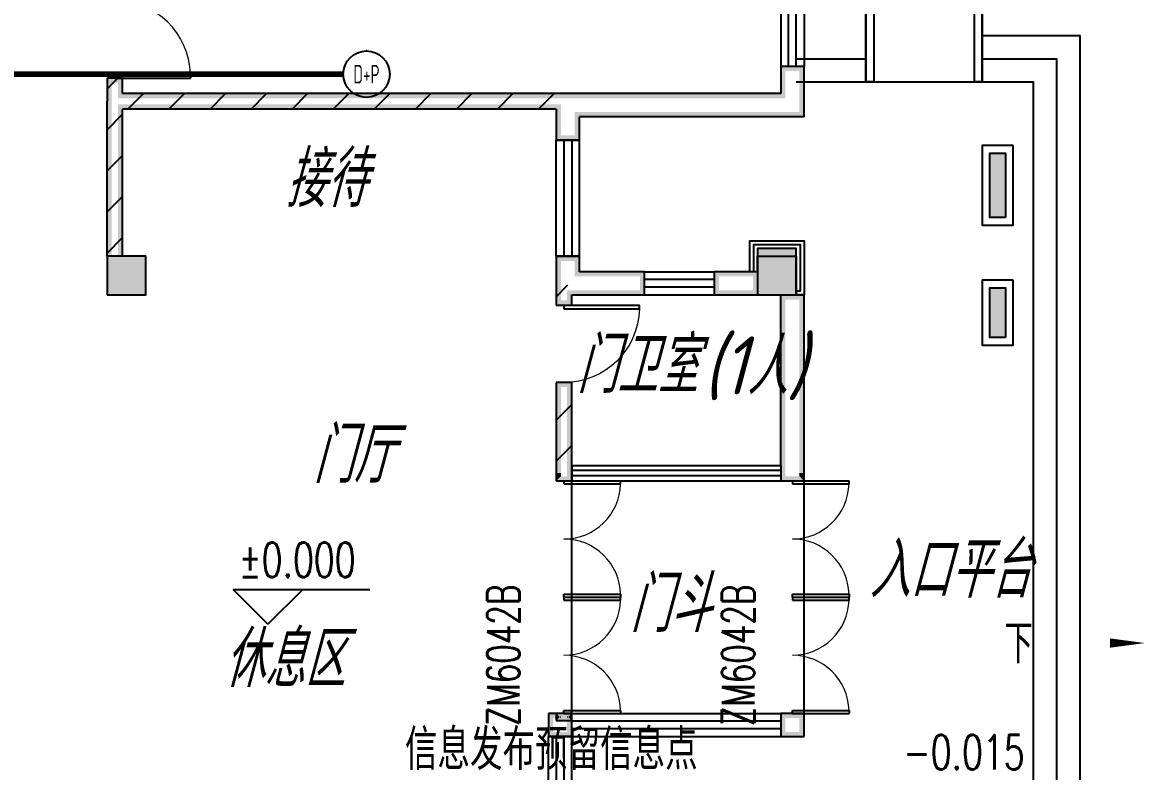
# Model space of a CAD drawing. Extents: x 1241380 to 1952554, y 1012187 to 1766051.
# Drawn here: x 1675772 to 1690326, y 1245471 to 1255137 of the extents above; entities that cross this region are included whole.
import ezdxf
from ezdxf.enums import TextEntityAlignment as Align

# ---------------------------------------------------------------- set-up
doc = ezdxf.new("R2010")
doc.units = 0
for name, color, linetype in [('1-建筑底图', 8, 'Continuous'), ('A-DOOR-IDEN', 161, 'Continuous'), ('DIM-通讯', 3, 'Continuous'), ('EQUIP-通讯', 3, 'Continuous'), ('PUB_HATCH', 8, 'Continuous'), ('WIRE-综合布线', 5, 'Continuous')]:
    doc.layers.add(name, color=color, linetype=linetype)
doc.styles.add('_TCH_DIM', font='SIMPLEX', dxfattribs={"bigfont": 'GBCBIG'})
doc.styles.add('_TEL_ATTDEF', font='GBENOR', dxfattribs={"width": 0.8, "height": 3, "bigfont": 'GBCBIG'})
doc.styles.add('_TEL_DIM', font='SIMPLEX', dxfattribs={"width": 0.8, "height": 3.5, "bigfont": 'HZTXT'})
doc.styles.add('A_DIM', font='SIMPLEX', dxfattribs={"width": 0.7, "bigfont": 'HZ'})
doc.styles.get("Standard").update_dxf_attribs({"font": 'gbeitc.shx', "bigfont": 'gbcbig.shx'})
doc.linetypes.add('JIEDI', pattern='A,1.25,-0.25,0.25,-0.25,0.625,["/",Standard,S=0.6,R=0,X=0,Y=-0.3],0.625,-0.25,0.25,-0.25', length=4)
pattern_1 = [(45, (-636285.870050942, -718395.3884575688), (-265.1651490109724, 265.1651490109725), [])]

# ---------------------------------------------------------------- blocks, each defined once
blk = doc.blocks.new('_FZH')
blk.add_lwpolyline([(-0.5, -0.5), (0.5, -0.5), (0.5, 0.5), (-0.5, 0.5)], close=True)
at = {"layer": 'PUB_HATCH'}
blk.add_solid([(-0.5, -0.5), (0.5, -0.5), (-0.5, 0.5), (0.5, 0.5)], dxfattribs=at)
blk = doc.blocks.new('$WINLIB2D$00000001')
at = {"color": 0}
for points in [[(-0.4999999999999964, 0.5000000000000142), (-0.4999999999999964, -0.4999999999999858)], [(-0.4999999999999964, 0.5000000000000142), (0.5000000000000036, 0.5000000000000142)], [(0.5000000000000036, -0.4999999999999858), (0.5000000000000036, 0.5000000000000142)], [(0.5000000000000036, 0.1666666666666714), (-0.4999999999999964, 0.1666666666666714)], [(0.5000000000000036, -0.1666666666666572), (-0.4999999999999964, -0.1666666666666572)], [(-0.4999999999999964, -0.4999999999999858), (0.5000000000000036, -0.4999999999999858)]]:
    blk.add_lwpolyline(points, dxfattribs=at)
blk = doc.blocks.new('$DorLib2D$00000001')
at = {"color": 0}
for p, q in [((0.45, 0.9750000000000001), (0.5000000000000002, 0.9750000000000001)), ((0.45, 0), (0.45, 0.9750000000000001)), ((0.5, 0), (0.5, 0.9750000000000001)), ((0.5, 0), (0.45, 0))]:
    blk.add_line(p, q, dxfattribs=at)
at = {"color": 0, "lineweight": 13}
blk.add_arc((0.475, 0), 0.975, 91.4692835813538, 180, dxfattribs=at)
blk = doc.blocks.new('$DorLib2D$00000002')
at = {"color": 0}
for p, q in [((-0.5, -5.684341886080802e-17), (-0.5000000000000007, 0.4875)), ((-0.4750000000000007, 0.4875), (-0.5000000000000007, 0.4875)), ((-0.475, -2.842170943040401e-17), (-0.4750000000000007, 0.4875)), ((0.475, -2.842170943040401e-17), (0.4750000000000007, 0.4875)), ((0.4750000000000007, 0.4875), (0.5000000000000007, 0.4875)), ((0.5, -5.684341886080802e-17), (0.5000000000000007, 0.4875)), ((-0.5, -5.684341886080802e-17), (-0.475, -2.842170943040401e-17)), ((0.5, -5.684341886080802e-17), (0.475, -2.842170943040401e-17))]:
    blk.add_line(p, q, dxfattribs=at)
at = {"color": 0, "lineweight": 13}
for centre, start, end in [((-0.4875, -4.263256414560601e-17), 0, 88.53071641864632), ((0.4875, -4.263256414560601e-17), 91.4692835813537, 180)]:
    blk.add_arc(centre, 0.4875, start, end, dxfattribs=at)
blk = doc.blocks.new('1-一层建筑底图')
at = {"layer": '1-建筑底图'}
for points in [[(115099.9992801597, 51899.99928018078), (114799.9992801645, 51899.99928018032), (114859.9992801625, 51839.99928018032), (115039.9992801603, 51839.99928018078)], [(114799.9992801645, 51899.99928018032), (114799.9992801531, 51549.99928017566), (114859.9992801511, 51489.99928013468), (114859.9992801625, 51839.99928018032)], [(115099.9992801665, 51249.99928017543), (115099.9992801597, 51899.99928018078), (115039.9992801603, 51839.99928018078), (115039.9992801449, 51309.99928017566)], [(106299.9992801497, 51749.99928030977), (106099.9992801669, 51749.99928030977), (106159.9992801654, 51689.99928030977), (106239.9992801538, 51689.99928030977)], [(106099.9992801669, 51749.99928030977), (106099.9992801596, 51449.99928016961), (106159.9992801596, 51449.99928016961), (106159.9992801654, 51689.99928030977)], [(106299.9992801632, 51549.99928016728), (106299.9992801497, 51749.99928030977), (106239.9992801538, 51689.99928030977), (106239.9992801643, 51489.99928018823)], [(111999.9992801595, 51549.99928016961), (106299.9992801632, 51549.99928016728), (106239.9992801643, 51489.99928018823), (111999.9992801595, 51489.99928016961)], [(114799.9992801531, 51549.99928017566), (111999.9992801595, 51549.99928016961), (111999.9992801595, 51489.99928016961), (114859.9992801511, 51489.99928013468)], [(106099.9992801596, 49449.99928021897), (106159.9992801596, 49449.99928019755), (106159.9992801596, 51449.99928016961), (106099.9992801596, 51449.99928016961)], [(111899.999280151, 51349.99928016728), (106299.9992801987, 51349.99928016728), (106239.9992801987, 51409.99928016728), (111959.9992801698, 51409.99928016728)], [(106239.999280164, 49449.99928016914), (106299.9992801641, 49449.99928014819), (106299.9992801987, 51349.99928016728), (106239.9992801987, 51409.99928016728)], [(111899.999280151, 51349.99928016728), (111899.9992801646, 50949.99928010628), (111959.9992799567, 51009.99928018008), (111959.9992801698, 51409.99928016728)], [(112199.9992801422, 50949.99928010628), (112199.9992801433, 51249.99928017543), (112139.9992801755, 51309.99928017543), (112139.9992800811, 51009.99928018008)], [(115099.9992801665, 51249.99928017543), (112199.9992801433, 51249.99928017543), (112139.9992801755, 51309.99928017543), (115039.9992801449, 51309.99928017566)], [(111899.9992801646, 50949.99928010628), (112199.9992801422, 50949.99928010628), (112139.9992800811, 51009.99928018008), (111959.9992799567, 51009.99928018008)], [(114999.9065071399, 49549.9992801887), (114499.906506532, 49549.99928010907), (114559.9065065586, 49489.99928010907), (114939.9065071145, 49489.99928017915)], [(114499.906506532, 49549.99928010907), (114499.9065067988, 48949.99928016961), (114559.9065067722, 49009.99928016681), (114559.9065065586, 49489.99928010907)], [(114999.9065068866, 48949.99928014772), (114999.9065071399, 49549.9992801887), (114939.9065071145, 49489.99928017915), (114939.906506912, 49009.99928015028)], [(106599.9065066967, 49449.99928004202), (106099.9065065655, 49449.99928021897), (106159.906506604, 49389.99928021897), (106539.9065066809, 49389.9992800632)], [(106099.9065065655, 49449.99928021897), (106099.9065068871, 48949.99928016937), (106159.9065068485, 49009.99928016216), (106159.906506604, 49389.99928021897)], [(106599.9065065646, 48949.99928011), (106599.9065066967, 49449.99928004202), (106539.9065066809, 49389.9992800632), (106539.9065065804, 49009.99928011722)], [(112199.9992801422, 49449.99928020779), (111899.9992801702, 49449.99928020779), (111959.9992801686, 49389.99928020779), (112139.9992801426, 49389.99928020779)], [(111899.9992801702, 49449.99928020779), (111899.9992801595, 49049.99928016961), (111959.9992801595, 49049.99928016961), (111959.9992801686, 49389.99928020779)], [(112199.9992801433, 49249.99928019708), (112199.9992801422, 49449.99928020779), (112139.9992801426, 49389.99928020779), (112139.9992801755, 49189.99928016053)], [(113039.9992801128, 49249.99928018847), (112199.9992801433, 49249.99928019708), (112139.9992801755, 49189.99928016053), (112979.9992799528, 49189.99928024667)], [(113039.9992801128, 48949.99928014213), (113039.9992801128, 49249.99928018847), (112979.9992799528, 49189.99928024667), (112979.9992799528, 49009.9992801561)], [(114499.9057870135, 49249.99928016961), (113939.9992801128, 49249.99928017776), (113999.9992801128, 49189.99928017776), (114439.9057870135, 49189.99928017054)], [(113939.9992801128, 49249.99928017776), (113939.9992801128, 48949.99928014539), (113999.9992801128, 49009.99928014772), (113999.9992801128, 49189.99928017776)], [(114499.9057870135, 48949.99928016961), (114499.9057870135, 49249.99928016961), (114439.9057870135, 49189.99928017054), (114439.9057870135, 49009.99928016681)], [(111899.9992801595, 49049.99928016961), (111899.9992801532, 48819.99928015703), (111959.9992797804, 48879.99927987438), (111959.9992801595, 49049.99928016961)], [(106099.9065068871, 48949.99928016937), (106599.9065065646, 48949.99928011), (106539.9065065804, 49009.99928011722), (106159.9065068485, 49009.99928016216)], [(112099.9992801405, 48819.99928015703), (112099.999280154, 48949.99928016053), (112039.9992801538, 49009.99928014819), (112039.9992798318, 48879.99927987438)], [(112099.999280154, 48949.99928016053), (113039.9992801128, 48949.99928014213), (112979.9992799528, 49009.9992801561), (112039.9992801538, 49009.99928014819)], [(113939.9992801128, 48949.99928014539), (114499.9057870135, 48949.99928016961), (114439.9057870135, 49009.99928016681), (113999.9992801128, 49009.99928014772)], [(114499.9065067988, 48949.99928016961), (114999.9065068866, 48949.99928014772), (114939.906506912, 49009.99928015028), (114559.9065067722, 49009.99928016681)], [(114799.9992801882, 46749.99928017496), (114799.9992801591, 48949.999280171), (114859.9992801591, 48949.999280171), (114859.9992801885, 46689.99928017473)], [(114799.9992801591, 48949.999280171), (115099.9992801591, 48949.999280171), (115099.9992801591, 48889.999280171), (114799.9992801591, 48889.999280171)], [(115099.9992801591, 46649.99928017892), (115099.9992801591, 48949.999280171), (115039.9992801591, 48949.999280171), (115039.9992801591, 46649.99928017892)], [(111899.9992801532, 48819.99928015703), (112099.9992801405, 48819.99928015703), (112039.9992798318, 48879.99927987438), (111959.9992797804, 48879.99927987438)], [(112099.9992801405, 47819.99928015703), (111899.9992801532, 47819.99928015703), (111959.9992801535, 47759.99928015703), (112039.9992801413, 47759.99928015703)], [(111899.9992801532, 47819.99928015703), (111899.9992801595, 46649.99928017892), (111959.9992801595, 46649.99928017892), (111959.9992801535, 47759.99928015703)], [(112099.999280154, 46749.99928017496), (112099.9992801405, 47819.99928015703), (112039.9992801413, 47759.99928015703), (112039.9992801538, 46689.99928017473)], [(112099.999280154, 46749.99928017496), (112099.999280166, 46549.99928017473), (112039.9992801727, 46609.99928017473), (112039.9992801538, 46689.99928017473)], [(114799.9992801882, 46749.99928017496), (114799.9992801435, 46549.99928017496), (114859.9992801434, 46609.99928017496), (114859.9992801885, 46689.99928017473)], [(111899.9992801595, 46649.99928017892), (111899.9992801759, 46549.99928015703), (111959.9992800412, 46609.99928002805), (111959.9992801595, 46649.99928017892)], [(111899.9992801759, 46549.99928015703), (112099.9992801617, 46549.99928015703), (112039.9992801727, 46609.99928017473), (111959.9992800412, 46609.99928002805)], [(114799.9992801435, 46549.99928017496), (115099.9992801886, 46549.99928010628), (115039.9992807594, 46609.99928024667), (114859.9992801434, 46609.99928017496)], [(115099.9992801886, 46549.99928010628), (115099.9992801591, 46649.99928017892), (115039.9992801591, 46649.99928017892), (115039.9992807594, 46609.99928024667)], [(112099.9992801128, 43549.99928017147), (111799.9992801669, 43549.99928017473), (111859.999280176, 43489.99928017473), (112039.9992800582, 43489.99928038241)], [(111799.9992801669, 43549.99928017473), (111799.9992801503, 43249.99928010628), (111859.9992801524, 43309.99928008229), (111859.999280176, 43489.99928017473)], [(112099.9992801554, 43549.99928015703), (111899.9992801759, 43549.99928015703), (111959.9992801654, 43489.99928015703), (112039.999280158, 43489.99928015703)], [(111899.9992801759, 43549.99928015703), (111899.9992801595, 43456.06244103238), (111959.99928017, 43516.06244103238), (111959.9992801654, 43489.99928015703)], [(111899.9992801595, 43456.06244103238), (112099.9992801595, 43456.06244103238), (112039.9992801569, 43516.06244103238), (111959.99928017, 43516.06244103238)], [(112099.9992801595, 43456.06244103238), (112099.9992801554, 43549.99928015703), (112039.999280158, 43489.99928015703), (112039.9992801569, 43516.06244103238)], [(112099.9992801443, 43249.9992801745), (112099.9992801128, 43549.99928017147), (112039.9992800582, 43489.99928038241), (112039.9992801353, 43309.9992801745)], [(115099.999280174, 43549.99928020779), (114799.9992801474, 43549.99928020779), (114859.9992801434, 43489.99928017473), (115039.9992801677, 43489.99928020779)], [(114799.9992801435, 43549.99928017473), (114799.9992802145, 43249.99928015145), (114859.9992802003, 43309.9992801561), (114859.9992801434, 43489.99928017473)], [(115099.9992801426, 43249.99928017473), (115099.999280174, 43549.99928020779), (115039.9992801677, 43489.99928020779), (115039.9992801428, 43309.99928017473)], [(111799.9992801503, 43249.99928010628), (112099.9992800901, 43249.99928010628), (112039.9992801353, 43309.9992801745), (111859.9992801524, 43309.99928008229)], [(114799.9992802145, 43249.99928015145), (115099.9992801426, 43249.99928017473), (115039.9992801428, 43309.99928017473), (114859.9992802003, 43309.9992801561)]]:
    blk.add_hatch(color=8, dxfattribs=at).paths.add_polyline_path(points)
h = blk.add_hatch(dxfattribs=at)
h.set_pattern_fill('普通砖', color=8, scale=150, style=0)
h.set_pattern_definition(pattern_1)
h.paths.add_polyline_path([(106239.9992801643, 51489.99928018823), (106299.9992801632, 51549.99928016728), (106299.9992801497, 51749.99928030977), (106099.9992801669, 51749.99928030977), (106099.9992801596, 51449.99928016961), (106233.3326135073, 51449.99928016821)])
h = blk.add_hatch(dxfattribs=at)
h.set_pattern_fill('普通砖', color=8, scale=150, style=0)
h.set_pattern_definition(pattern_1)
h.paths.add_polyline_path([(112033.3326134846, 51383.33261350403), (111999.9992801595, 51489.99928016961), (111999.9992801595, 51549.99928016961), (106299.9992801632, 51549.99928016728), (106239.9992801643, 51489.99928018823), (106233.3326135071, 51449.99928016821), (106239.9992801987, 51409.99928016728), (106299.9992801987, 51349.99928016728), (111899.999280151, 51349.99928016728), (111959.9992801698, 51409.99928016728)])
h = blk.add_hatch(dxfattribs=at)
h.set_pattern_fill('普通砖', color=8, scale=150, style=0)
h.set_pattern_definition(pattern_1)
h.paths.add_polyline_path([(106099.9992801596, 49449.99928021897), (106299.9992801641, 49449.99928014819), (106299.9992801987, 51349.99928016728), (106239.9992801987, 51409.99928016728), (106233.3326135071, 51449.99928016821), (106099.9992801596, 51449.99928016961)])
h = blk.add_hatch(dxfattribs=at)
h.set_pattern_fill('普通砖', color=8, scale=150, style=0)
h.set_pattern_definition(pattern_1)
h.paths.add_polyline_path([(111959.9992801595, 49049.99928016961), (111899.9992801595, 49049.99928016961), (111899.9992801532, 48819.99928015703), (112099.9992801405, 48819.99928015703), (112099.999280154, 48949.99928016053), (112039.9992801538, 49009.99928014819), (112066.6659468189, 49083.33261350915)])
h = blk.add_hatch(dxfattribs=at)
h.set_pattern_fill('普通砖', color=8, scale=150, style=0)
h.set_pattern_definition(pattern_1)
h.paths.add_polyline_path([(112039.9992801538, 46689.99928017473), (112099.999280154, 46749.99928017496), (112099.9992801405, 47819.99928015703), (111899.9992801532, 47819.99928015703), (111899.9992801595, 46649.99928017892), (112033.3326134931, 46649.99928017613)])
h = blk.add_hatch(dxfattribs=at)
h.set_pattern_fill('普通砖', color=8, scale=150, style=0)
h.set_pattern_definition(pattern_1)
h.paths.add_polyline_path([(112033.3326134931, 46649.99928017613), (111899.9992801595, 46649.99928017892), (111899.9992801759, 46549.99928015703), (112099.999280166, 46549.99928017473), (112039.9992801727, 46609.99928017473)])
h = blk.add_hatch(dxfattribs=at)
h.set_pattern_fill('普通砖', color=8, scale=150, style=0)
h.set_pattern_definition(pattern_1)
h.paths.add_polyline_path([(112099.9992801595, 43456.06244103238), (112099.9992801554, 43549.99928015703), (111899.9992801759, 43549.99928015703), (111899.9992801595, 43456.06244103238)])
at = {"layer": '1-建筑底图', "color": 8}
for p, q in [((115099.9992801597, 51899.99928018078), (114799.9992801645, 51899.99928018032)), ((114799.9992801645, 51899.99928018032), (114799.9992801531, 51549.99928017566)), ((115099.9992801665, 51249.99928017543), (115099.9992801597, 51899.99928018078)), ((106299.9992801497, 51749.99928030977), (106099.9992801669, 51749.99928030977)), ((106099.9992801669, 51749.99928030977), (106099.9992801596, 51449.99928016961)), ((106299.9992801632, 51549.99928016728), (106299.9992801497, 51749.99928030977)), ((111999.9992801595, 51549.99928016961), (106299.9992801632, 51549.99928016728)), ((114799.9992801531, 51549.99928017566), (111999.9992801595, 51549.99928016961)), ((106099.9992801445, 49449.9992801249), (106099.9992801596, 51449.99928016961)), ((111899.999280151, 51349.99928016728), (106299.9992801987, 51349.99928016728)), ((106299.9992802193, 49449.99928005436), (106299.9992801987, 51349.99928016728)), ((111899.999280151, 51349.99928016728), (111899.9992801646, 50949.99928010628)), ((112199.9992801422, 50949.99928010628), (112199.9992801433, 51249.99928017543)), ((115099.9992801665, 51249.99928017543), (112199.9992801433, 51249.99928017543)), ((111899.9992801646, 50949.99928010628), (112199.9992801422, 50949.99928010628)), ((112199.9992801422, 49449.99928020779), (111899.9992801702, 49449.99928020779)), ((111899.9992801702, 49449.99928020779), (111899.9992801595, 49049.99928016961)), ((112199.9992801433, 49249.99928019708), (112199.9992801422, 49449.99928020779)), ((113039.9992801128, 49249.99928018847), (112199.9992801433, 49249.99928019708)), ((113039.9992801128, 48949.99928014213), (113039.9992801128, 49249.99928018847)), ((114499.9057870135, 49249.99928016961), (113939.9992801128, 49249.99928017776)), ((113939.9992801128, 49249.99928017776), (113939.9992801128, 48949.99928014539)), ((111899.9992801595, 49049.99928016961), (111899.9992801532, 48819.99928015703)), ((112099.9992801405, 48819.99928015703), (112099.999280154, 48949.99928016053)), ((112099.999280154, 48949.99928016053), (113039.9992801128, 48949.99928014213)), ((113939.9992801128, 48949.99928014539), (114499.9057870135, 48949.99928016961)), ((114799.9992801882, 46749.99928017496), (114799.9992801591, 48949.999280171)), ((114799.9992801591, 48949.999280171), (115099.9992801591, 48949.999280171)), ((115099.9992801591, 46649.99928017892), (115099.9992801591, 48949.999280171)), ((111899.9992801532, 48819.99928015703), (112099.9992801405, 48819.99928015703)), ((112099.9992801405, 47819.99928015703), (111899.9992801532, 47819.99928015703)), ((111899.9992801532, 47819.99928015703), (111899.9992801595, 46649.99928017892)), ((112099.999280154, 46749.99928017496), (112099.9992801405, 47819.99928015703)), ((112099.999280154, 46749.99928017496), (112099.999280166, 46549.99928017473)), ((114799.9992801882, 46749.99928017496), (114799.9992801435, 46549.99928017496)), ((111899.9992801595, 46649.99928017892), (111899.9992801759, 46549.99928015703)), ((115099.9992801886, 46549.99928010628), (115099.9992801591, 46649.99928017892)), ((111899.9992801759, 46549.99928015703), (112099.9992801617, 46549.99928015703)), ((112099.9992801595, 45049.99928017985), (112099.9992801595, 46549.99928017985)), ((114799.9992801435, 46549.99928017496), (115099.9992801886, 46549.99928010628)), ((115099.9992801591, 45049.99928017892), (115099.9992801591, 46549.99928017892)), ((108175.7232193808, 44699.99928016937), (107725.7232193808, 45149.99928016937)), ((107725.7232193808, 45149.99928016937), (109492.7439345784, 45149.99928016937)), ((108175.7232193808, 44699.99928016937), (108625.7232193808, 45149.99928016937)), ((112099.9992801595, 43549.99928017939), (112099.9992801595, 45049.99928017939)), ((115099.9992801591, 43549.99928017962), (115099.9992801591, 45049.99928017962)), ((112099.9992801128, 43549.99928017147), (111799.9992801669, 43549.99928017473)), ((111799.9992801669, 43549.99928017473), (111799.9992801503, 43249.99928010628)), ((112099.9992801554, 43549.99928015703), (111899.9992801759, 43549.99928015703)), ((111899.9992801759, 43549.99928015703), (111899.9992801595, 43456.06244103238)), ((112099.9992801595, 43456.06244103238), (112099.9992801554, 43549.99928015703)), ((112099.9992801443, 43249.9992801745), (112099.9992801128, 43549.99928017147)), ((115099.999280174, 43549.99928020779), (114799.9992801474, 43549.99928020779)), ((114799.9992801435, 43549.99928017473), (114799.9992802145, 43249.99928015145)), ((115099.9992801426, 43249.99928017473), (115099.999280174, 43549.99928020779)), ((111899.9992801595, 43456.06244103238), (112099.9992801595, 43456.06244103238)), ((111799.9992801503, 43249.99928010628), (112099.9992800901, 43249.99928010628)), ((114799.9992802145, 43249.99928015145), (115099.9992801426, 43249.99928017473))]:
    blk.add_line(p, q, dxfattribs=at)
for points in [[(117399.9992804129, 51699.72572472924), (117399.9992804129, 56799.72572472924), (115899.9992804129, 56799.72572472924), (115899.9992804225, 51699.72572472645)], [(115899.9992804129, 56799.72572472924), (115999.9992804129, 56799.72572472924), (115999.9992804225, 51699.72572472668), (115999.9992804225, 51699.72572472668), (115899.9992804225, 51699.72572472645)], [(117299.9992801987, 56799.72572383657), (117399.9992801987, 56799.72572383657), (117399.999280208, 51699.72572383401), (117399.999280208, 51699.72572383401), (117299.999280208, 51699.72572383378)], [(117799.9992804129, 50878.72572475486), (117399.9992804129, 50878.72572475486), (117399.9992804129, 49849.45224693604), (117799.9992804129, 49849.45224693604)], [(117799.9992801375, 49141.69769415632), (117399.9992801375, 49141.69769415632), (117399.9992801375, 48299.99928022176), (117799.9992801375, 48299.99928022176)]]:
    blk.add_lwpolyline(points, close=True, dxfattribs=at)
for points in [[(116649.9992804227, 51699.72572472785, 0, 0, 0), (116649.9992804129, 56799.72572472924, 0, 120, 0), (116649.9992804138, 56349.72572472924, 0, 0, 0)], [(118132.4960241391, 44457.23612780939, 0, 0, 0), (119501.2058137626, 44457.23612780939, 0, 120, 0), (119051.2058137626, 44457.23612780939, 0, 0, 0)]]:
    blk.add_lwpolyline(points, format="xyseb", dxfattribs=at)
for points in [[(117399.9992802076, 52299.72572472924), (118659.9992801591, 52299.72572472924), (118659.9992801591, 38299.72572473204), (114999.9992801587, 38299.72572472738)], [(114999.9992801596, 51999.7257247325), (115899.9992804218, 51999.72572472924)], [(117399.9992802076, 51999.72572472924), (118359.9992801591, 51999.72572472924), (118359.9992801591, 38599.72572473157), (114999.9992801584, 38599.72572472738)], [(114999.9992801598, 51699.72572472971), (118059.9992801591, 51699.72572472924), (118059.9992801591, 38899.72572473111), (114999.9992801582, 38899.72572472738)], [(114399.9057873553, 49249.99928016961), (114399.9057873558, 49649.99928021664), (115099.9057873558, 49649.99928021664), (115099.999280515, 48949.99928014772), (114999.999280515, 48949.99928014772)], [(114449.9057873553, 49249.99928016914), (114449.9057873555, 49599.99928021664), (115049.9135778443, 49599.99928021664), (115049.9914888126, 48999.99928014772), (114999.999280515, 48999.99928014772)], [(114499.9057870135, 49249.99928016961), (114499.9057870135, 49449.999280171), (114999.9057870135, 49449.999280171), (114999.9992801591, 48949.999280171)]]:
    blk.add_lwpolyline(points, dxfattribs=at)
for name, p, xscale, yscale, zscale, rotation in [('$DorLib2D$00000001', (106199.9992801596, 52249.99928017007), -1000, -1000, -1000, 90), ('$WINLIB2D$00000001', (114949.9992801583, 52349.99928014912), -900, 300, -900, 90.00000000004877), ('$WINLIB2D$00000001', (112049.9992801595, 50199.99928016891), 1500, 300, 1500, 90), ('_FZH', (117599.9992801554, 50364.0889858969), -200.000000042608, 829.2734779979801, 829.2734779979801, 359.9999999912288), ('_FZH', (114749.9065068393, 49249.99928015377), 500.0000000877772, 600.0000000409782, 600.0000000409782, 359.9999999975054), ('_FZH', (106349.9065066784, 49199.99928013515), 499.9999996775296, 499.9999996775296, 499.9999996775296, 359.9999999932098), ('$WINLIB2D$00000001', (113489.9992801592, 49099.99928016961), -900, 300, -900, 180), ('_FZH', (117599.9992802765, 48720.84848729661), -199.99999997532, 641.6984140200075, 641.6984140200075, 359.9999999912288), ('$DorLib2D$00000001', (111999.9992801595, 48319.99928016984), 1000, -1000, 1000, 90), ('$WINLIB2D$00000001', (113449.9992801553, 46649.99928017892), -2700.000000017462, 200, -2700.000000017462, 180), ('$DorLib2D$00000002', (111999.9992801595, 45799.99928017985), -1500, -1500, -1500, 90), ('$DorLib2D$00000002', (114949.9992801591, 45799.99928017892), -1500, -1500, -1500, 90), ('$WINLIB2D$00000001', (113449.9992801553, 43399.99928016914), -2700.000000017462, 300, -2700.000000017462, 180), ('$WINLIB2D$00000001', (111949.9992801595, 42499.99928018264), 1500, 300, 1500, 90)]:
    blk.add_blockref(name, p, dxfattribs=dict(at, xscale=xscale, yscale=yscale, zscale=zscale, rotation=rotation))
ref = blk.add_blockref('$DorLib2D$00000002', (111999.9992801595, 44299.99928017939), dxfattribs=dict(at, xscale=-1500, yscale=-1500, zscale=-1500, rotation=90))
ref.add_attrib('A', 'ZM6042B', (111426.4988981488, 43383.99928017985), dxfattribs={"layer": 'A-DOOR-IDEN', "height": 420.0000000000001, "rotation": 90, "style": 'A_DIM', "width": 0.6999999999999998})
ref = blk.add_blockref('$DorLib2D$00000002', (114949.9992801591, 44299.99928017962), dxfattribs=dict(at, xscale=-1500, yscale=-1500, zscale=-1500, rotation=90))
ref.add_attrib('A', 'ZM6042B', (114459.9992801636, 43383.99928017939), dxfattribs={"layer": 'A-DOOR-IDEN', "height": 420.0000000000001, "rotation": 90, "style": 'A_DIM', "width": 0.6999999999999998})
for s, height, p in [('接待', 723.4042553191489, (108398.3678030764, 50085.05567520694)), ('门卫室', 723.4042553191489, (112158.2435658801, 47685.05567520671)), ('(1', 750, (113794.9650585569, 47665.2255523731)), (')', 750, (114884.0608032377, 47665.2255523731)), ('人', 723.4042553191489, (114357.4650585569, 47665.2255523731)), ('门厅', 723.4042553191489, (108753.8511740778, 46523.79129658872)), ('入口平台', 723.4042553191489, (115938.3753555656, 45042.99355508108)), ('门斗', 723.4042553191489, (112846.312965494, 44599.45037467009)), ('休息区', 723.4042553191489, (107602.2423687918, 43888.7456757878))]:
    blk.add_text(s, height=height, dxfattribs=at).set_placement(p)
at = {"layer": '1-建筑底图', "color": 8, "style": '_TCH_DIM', "width": 0.7058823529411765}
for s, p in [('%%P0.000', (107797.7439345784, 45307.49928016937)), ('-0.015', (116383.9872756713, 42826.02523565432))]:
    blk.add_text(s, height=446.25, dxfattribs=at).set_placement(p)
at = {"layer": '1-建筑底图', "color": 8, "style": '_TCH_DIM'}
blk.add_text('下', height=506.3829787234042, dxfattribs=at).set_placement((117690.1555986071, 44194.73612780939))
blk = doc.blocks.new('$equip_U$00000080(win7-PC-wzy)')
blk.add_circle((0, 0.4995004994561896), 0.4995004994997289)
for p in [(0, 0.9990009990287945), (-0.4995004995726049, 0.4995004994561896), (0.4995004991069436, 0.4995004994561896)]:
    blk.add_point(p)
at = {"color": 7, "style": '_TEL_DIM', "width": 0.7}
blk.add_attdef('$TEXT$', text='', height=0.4, dxfattribs=at).set_placement((0, 0.4995004994561896), align=Align.MIDDLE_CENTER)
at = {"color": 7, "style": '_TEL_DIM', "flags": 1}
for tag in ['REMARK', 'A']:
    blk.add_attdef(tag, text='', height=2e-05, dxfattribs=at).set_placement((0, 0), align=Align.MIDDLE_CENTER)

msp = doc.modelspace()

# ---------------------------------------------------------------- linework, layer by layer
at = {"layer": 'WIRE-综合布线', "linetype": 'Continuous', "const_width": 75}
msp.add_lwpolyline([(1675141.045044673, 1254470.834973651), (1679915.279862977, 1254470.834973651)], dxfattribs=at)

# ---------------------------------------------------------------- block references
at = {"layer": '1-建筑底图', "linetype": 'JIEDI'}
msp.add_blockref('1-一层建筑底图', (1570764.982964742, 1202671.131871962), dxfattribs=at)
at = {"layer": 'EQUIP-通讯', "linetype": 'JIEDI'}
ref = msp.add_blockref('$equip_U$00000080(win7-PC-wzy)', (1680214.980162721, 1254171.134673977), dxfattribs=dict(at, xscale=600, yscale=600, zscale=600))
ref.add_attrib('$TEXT$', 'D+P', dxfattribs={"layer": '0', "color": 7, "height": 240, "style": '_TEL_ATTDEF', "width": 0.6999999999999998}).set_placement((1680214.980162721, 1254470.834973651), align=Align.MIDDLE_CENTER)

# ---------------------------------------------------------------- texts
at = {"layer": 'DIM-通讯', "color": 7, "style": '_TEL_DIM', "width": 0.8}
msp.add_text('信息发布预留信息点', height=525, dxfattribs=at).set_placement((1680711.313903913, 1245491.036285872))

doc.saveas('drawing.dxf')
